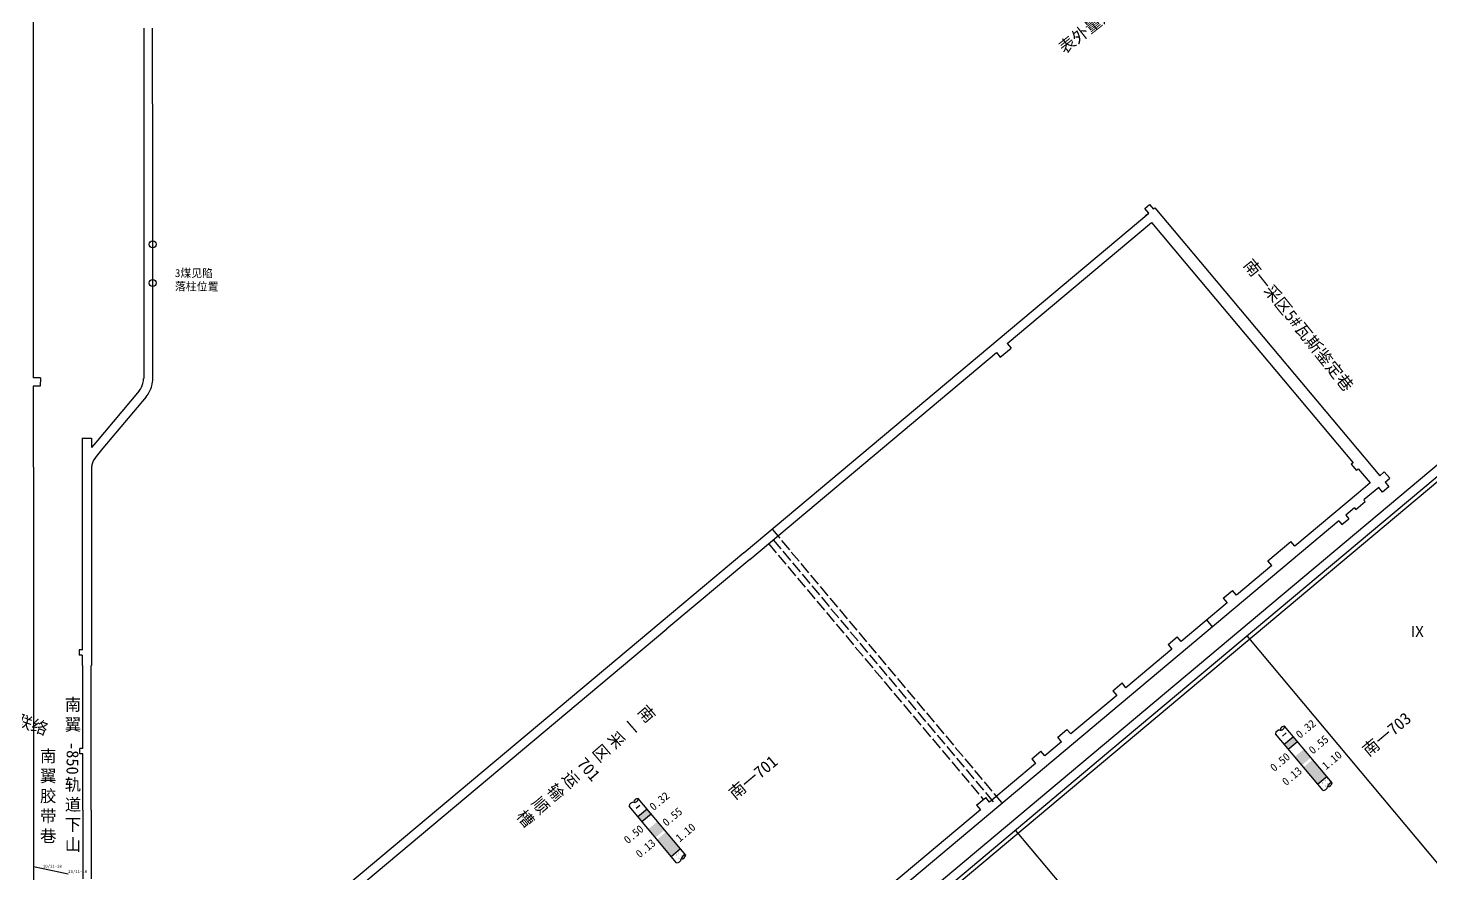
# Model space of a CAD drawing. Header units: millimetres. Extents: x 41513366 to 41522434, y 4590966 to 4600634.
# Drawn here: x 41518625 to 41519326, y 4594506 to 4594929 of the extents above; entities that cross this region are included whole.
import ezdxf

# ---------------------------------------------------------------- set-up
doc = ezdxf.new("R2010")
doc.units = ezdxf.units.MM
doc.linetypes.add('ACAD_ISO02W100', pattern=[15, 12, -3])
doc.linetypes.add('SJHD', pattern=[10, 8, -2])
doc.layers.get('0').update_dxf_attribs({"lineweight": 18})
for name, color, linetype, lineweight in [('12-2煤表外量', 7, 'Continuous', 18), ('2014年工作面月末位置', 150, 'Continuous', 18), ('2016年12煤进尺', 7, 'Continuous', 18), ('7煤工作面小柱状', 6, 'Continuous', 18), ('7煤工作面编号', 7, 'Continuous', 18), ('7煤巷道', 6, 'Continuous', 18), ('7煤巷道名称', 6, 'Continuous', 18), ('岩巷', 30, 'Continuous', 18), ('岩巷巷道名称', 30, 'Continuous', 18)]:
    doc.layers.add(name, color=color, linetype=linetype, lineweight=lineweight)
doc.styles.add('仿宋_GB2312', font='')
doc.styles.add('正体', font='')
doc.styles.add('正等线体', font='simhei.ttf')
doc.styles.get('仿宋_GB2312').set_extended_font_data('宋体')
doc.styles.get('正体').set_extended_font_data('宋体')

msp = doc.modelspace()

# ---------------------------------------------------------------- hatches: boundary and pattern name
at = {"layer": '7煤工作面小柱状', "lineweight": -3, "ltscale": 2}
h = msp.add_hatch(color=6, dxfattribs=at)
h.paths.add_polyline_path([(41519259.1082, 4594572.5667), (41519257.0513, 4594575.018), (41519252.455, 4594571.1613), (41519254.512, 4594568.71)], flags=0)
h.paths.add_polyline_path([(41519265.8575, 4594564.5232), (41519262.3222, 4594568.7365), (41519257.7259, 4594564.8797), (41519261.2612, 4594560.6665)], flags=0)
h.paths.add_polyline_path([(41519266.6931, 4594563.5274), (41519262.0968, 4594559.6706), (41519269.1675, 4594551.2441), (41519273.7638, 4594555.1009)], flags=0)
h = msp.add_hatch(color=6, dxfattribs=at)
h.paths.add_polyline_path([(41518936.1477, 4594536.4486), (41518934.0907, 4594538.8999), (41518929.4945, 4594535.0432), (41518931.5514, 4594532.5919)], flags=0)
h.paths.add_polyline_path([(41518942.8969, 4594528.4051), (41518939.3616, 4594532.6184), (41518934.7653, 4594528.7616), (41518938.3007, 4594524.5484)], flags=0)
h.paths.add_polyline_path([(41518943.7326, 4594527.4093), (41518939.1363, 4594523.5525), (41518946.207, 4594515.126), (41518950.8032, 4594518.9828)], flags=0)

# ---------------------------------------------------------------- linework, layer by layer
at = {"lineweight": -3}
msp.add_circle((41518687.067, 4594821.1258), 1.7814, dxfattribs=at)
at = {"color": 2, "lineweight": -3}
msp.add_circle((41518687.067, 4594801.8066), 1.7814, dxfattribs=at)
at = {"layer": '2014年工作面月末位置', "color": 150, "lineweight": -3, "ltscale": 0.5}
for p, q in [((41519343.008, 4594495.0393), (41519233.9467, 4594625.4455)), ((41519227.4894, 4594398.1077), (41519118.1498, 4594528.2803))]:
    msp.add_line(p, q, dxfattribs=at)
at = {"layer": '2014年工作面月末位置', "color": 150, "lineweight": -3}
msp.add_lwpolyline([(41520222.9218, 4595348.1081), (41519441.0702, 4594692.0559), (41519496.2798, 4594626.2596), (41519056.0359, 4594256.8506), (41518950.834, 4594385.2142), (41520168.4732, 4595406.9954), (41520171.4287, 4595409.4753), (41520222.922, 4595348.1079)], dxfattribs=at)
at = {"layer": '2016年12煤进尺', "color": 30, "lineweight": -3, "ltscale": 2}
for p, q in [((41518627.555, 4594509.9987), (41518632.3126, 4594508.9874)), ((41518632.3127, 4594508.9877), (41518644.788, 4594506.336))]:
    msp.add_line(p, q, dxfattribs=at)
at = {"layer": '7煤工作面小柱状', "lineweight": -3, "ltscale": 2}
for p, q in [((41519251.5883, 4594575.3012), (41519253.39, 4594576.813)), ((41519252.455, 4594571.1613), (41519257.0513, 4594575.018)), ((41519254.512, 4594568.71), (41519259.1082, 4594572.5667)), ((41518928.6278, 4594539.1831), (41518930.4295, 4594540.6949)), ((41518929.4945, 4594535.0432), (41518934.0907, 4594538.8999)), ((41518931.5514, 4594532.5919), (41518936.1477, 4594536.4486))]:
    msp.add_line(p, q, dxfattribs=at)
for points in [[(41519276.4635, 4594551.8835), (41519252.6803, 4594580.2271)], [(41519271.8672, 4594548.0268), (41519248.0841, 4594576.3704)], [(41519252.455, 4594571.1613), (41519257.0513, 4594575.018)], [(41519252.455, 4594571.1613), (41519257.0513, 4594575.018)], [(41518953.5029, 4594515.7654), (41518929.7198, 4594544.109)], [(41518948.9067, 4594511.9087), (41518925.1235, 4594540.2523)], [(41518929.4945, 4594535.0432), (41518934.0907, 4594538.8999)], [(41518929.4945, 4594535.0432), (41518934.0907, 4594538.8999)]]:
    msp.add_lwpolyline(points, dxfattribs=at)
at = {"layer": '7煤工作面小柱状', "lineweight": -3}
for points in [[(41519254.512, 4594568.71), (41519259.1082, 4594572.5667)], [(41518931.5514, 4594532.5919), (41518936.1477, 4594536.4486)]]:
    msp.add_lwpolyline(points, dxfattribs=at)
at = {"layer": '7煤工作面小柱状', "color": 6, "lineweight": -3, "ltscale": 2}
for points in [[(41519254.512, 4594568.71), (41519259.1082, 4594572.5667)], [(41519269.1675, 4594551.2441), (41519273.7638, 4594555.1009)], [(41518931.5514, 4594532.5919), (41518936.1477, 4594536.4486)], [(41518946.207, 4594515.126), (41518950.8032, 4594518.9828)]]:
    msp.add_lwpolyline(points, dxfattribs=at)
at = {"layer": '7煤工作面小柱状', "lineweight": -3, "ltscale": 2}
for centre, radius, start, end in [((41519250.3532, 4594575.9884), 2.301, 87.5060129, 170.4425933), ((41519250.8051, 4594580.1317), 1.8777, 259.2019675, 2.9147652), ((41519252.5858, 4594578.0782), 2.1427, 88.7036147, 174.4013934), ((41518927.8445, 4594544.0135), 1.8777, 259.2019675, 2.9147652), ((41518929.6252, 4594541.9601), 2.1427, 88.7036147, 174.4013936), ((41518927.3926, 4594539.8702), 2.301, 87.5060129, 170.4425934)]:
    msp.add_arc(centre, radius, start, end, dxfattribs=at)
at = {"layer": '7煤工作面小柱状', "color": 6, "lineweight": -3, "ltscale": 2}
for centre, radius, start, end in [((41519271.8227, 4594550.4134), 2.3871, 271.0689597, 348.93104), ((41519276.3269, 4594549.7127), 2.1751, 86.398529, 173.6014712), ((41519274.1703, 4594552.2828), 2.3277, 269.8784802, 350.1215196), ((41518953.3663, 4594513.5946), 2.1751, 86.398529, 173.6014712), ((41518951.2097, 4594516.1647), 2.3277, 269.8784802, 350.1215197), ((41518948.8621, 4594514.2953), 2.3871, 271.0689597, 348.93104)]:
    msp.add_arc(centre, radius, start, end, dxfattribs=at)
at = {"layer": '7煤巷道', "lineweight": -3}
for p, q in [((41518627.355, 4595410.1047), (41518627.355, 4594754.344)), ((41519063.3476, 4594488.1702), (41519512.281, 4594864.87)), ((41519182.8193, 4594839.0691), (41519185.1792, 4594841.0652)), ((41519184.7556, 4594836.7615), (41519182.8193, 4594839.0691)), ((41519185.1792, 4594841.0652), (41519187.1325, 4594838.7559)), ((41519110.6302, 4594764.776), (41519115.993, 4594769.2749)), ((41519114.0649, 4594771.5732), (41519115.993, 4594769.2749)), ((41519108.7021, 4594767.0743), (41519110.6302, 4594764.776)), ((41518630.985, 4594754.344), (41518627.355, 4594754.344)), ((41518630.985, 4594754.344), (41518630.9463, 4594750.144)), ((41518630.9463, 4594750.144), (41518627.355, 4594750.144)), ((41518627.355, 4594750.144), (41518627.355, 4594709.7727)), ((41519269.5186, 4594655.2936), (41519365.9733, 4594736.2287)), ((41519286.9173, 4594711.9315), (41519285.998, 4594711.1602)), ((41519285.998, 4594711.1602), (41519288.5691, 4594708.096)), ((41518627.355, 4594709.7727), (41518627.555, 4594709.7727)), ((41518627.555, 4594709.7727), (41518627.555, 4594559.3414)), ((41519289.4884, 4594708.8673), (41519288.5691, 4594708.096)), ((41519302.4939, 4594707.3695), (41519300.1957, 4594705.4411)), ((41519305.1936, 4594704.1521), (41519302.4939, 4594707.3695)), ((41519302.8954, 4594702.2237), (41519305.1936, 4594704.1521)), ((41519301.6064, 4594697.2259), (41519299.678, 4594699.5241)), ((41519304.8238, 4594699.9256), (41519301.6064, 4594697.2259)), ((41519302.8954, 4594702.2237), (41519304.8238, 4594699.9256)), ((41519288.256, 4594688.6346), (41519292.8523, 4594692.4913)), ((41519292.2095, 4594693.2573), (41519292.8523, 4594692.4913)), ((41519281.2428, 4594681.0528), (41519284.69, 4594683.9454)), ((41519283.2116, 4594685.7073), (41519284.69, 4594683.9454)), ((41519287.6132, 4594689.4006), (41519288.256, 4594688.6346)), ((41519279.7644, 4594682.8148), (41519281.2428, 4594681.0528)), ((41519244.3015, 4594662.8488), (41519255.7923, 4594672.4906)), ((41519257.7206, 4594670.1924), (41519255.7923, 4594672.4906)), ((41518941.1552, 4594632.3588), (41518982.5221, 4594667.0693)), ((41518985.4146, 4594663.6221), (41518944.0477, 4594628.9115)), ((41519246.2299, 4594660.5507), (41519244.3015, 4594662.8488)), ((41519166.8577, 4594569.1509), (41519269.5184, 4594655.2937)), ((41519222.0057, 4594644.2393), (41519226.602, 4594648.096)), ((41519228.5789, 4594645.74), (41519226.602, 4594648.096)), ((41519222.0057, 4594644.2393), (41519223.9826, 4594641.8833)), ((41519194.4281, 4594621.0993), (41519199.0244, 4594624.956)), ((41519194.4281, 4594621.0993), (41519196.405, 4594618.7433)), ((41519201.0013, 4594622.5999), (41519199.0244, 4594624.956)), ((41519166.8504, 4594597.9591), (41519171.4467, 4594601.8158)), ((41519173.4236, 4594599.4598), (41519171.4467, 4594601.8158)), ((41519166.8504, 4594597.9591), (41519168.8273, 4594595.6031)), ((41519139.3212, 4594574.7611), (41519143.9175, 4594578.6178)), ((41519145.8459, 4594576.3197), (41519143.9175, 4594578.6178)), ((41519141.2496, 4594572.463), (41519139.3212, 4594574.7611)), ((41519066.2402, 4594484.7228), (41519166.8577, 4594569.1509)), ((41519126.2984, 4594563.8338), (41519130.8947, 4594567.6905)), ((41519132.823, 4594565.3924), (41519130.8947, 4594567.6905)), ((41519126.2984, 4594563.8338), (41519128.2268, 4594561.5357)), ((41519098.7207, 4594540.6937), (41519103.317, 4594544.5504)), ((41519105.2453, 4594542.2523), (41519103.317, 4594544.5504)), ((41519098.7207, 4594540.6937), (41519100.649, 4594538.3956))]:
    msp.add_line(p, q, dxfattribs=at)
at = {"layer": '7煤巷道', "color": 2, "lineweight": -3}
msp.add_line((41518630.985, 4594754.344), (41518630.9463, 4594750.144), dxfattribs=at)
at = {"layer": '7煤巷道', "lineweight": -3}
for points in [[(41519187.1325, 4594838.7559), (41519187.8367, 4594839.3468)], [(41519187.8367, 4594839.3468), (41519207.1159, 4594816.3706)], [(41518982.573, 4594667.0086), (41519184.7556, 4594836.7615)], [(41519114.0658, 4594771.5721), (41519186.133, 4594832.0429)], [(41519183.2405, 4594835.4901), (41519184.7556, 4594836.7615)], [(41519186.133, 4594832.0429), (41519202.5196, 4594812.5139)], [(41519207.1159, 4594816.3706), (41519300.1957, 4594705.4411)], [(41519202.5196, 4594812.5139), (41519286.9173, 4594711.9315)], [(41518985.4146, 4594663.6221), (41519108.7035, 4594767.0726)], [(41519289.4884, 4594708.8673), (41519295.4066, 4594701.8143)], [(41519295.4066, 4594701.8143), (41519289.6097, 4594696.9502)], [(41519299.678, 4594699.5241), (41519292.5022, 4594693.5029)], [(41519289.6097, 4594696.9502), (41519257.7206, 4594670.1924)], [(41519292.5022, 4594693.5029), (41519292.2095, 4594693.2573)], [(41519287.6132, 4594689.4006), (41519283.2116, 4594685.7073)], [(41519279.7644, 4594682.8148), (41518933.7536, 4594392.4813)], [(41519246.2299, 4594660.5507), (41519228.5789, 4594645.74)], [(41519223.9826, 4594641.8833), (41519201.0013, 4594622.5999)], [(41518779.4519, 4594496.6751), (41518941.197, 4594632.3089)], [(41518782.3444, 4594493.2278), (41518944.0477, 4594628.9115)], [(41519196.405, 4594618.7433), (41519173.4236, 4594599.4598)], [(41519168.8273, 4594595.6031), (41519145.8459, 4594576.3197)], [(41519141.2496, 4594572.463), (41519132.823, 4594565.3924)], [(41518627.555, 4594559.3414), (41518627.555, 4594522.075), (41518627.555, 4594518.428)], [(41519128.2268, 4594561.5357), (41519105.2453, 4594542.2523)], [(41519100.649, 4594538.3956), (41519038.882, 4594486.5676)], [(41518627.555, 4594518.428), (41518627.555, 4594498.9583)]]:
    msp.add_lwpolyline(points, dxfattribs=at)
at = {"layer": '岩巷', "lineweight": -3}
for p, q in [((41518682.667, 4594929.263), (41518682.667, 4594913.363)), ((41518687.067, 4594913.363), (41518687.067, 4594929.263)), ((41518682.667, 4594913.363), (41518682.667, 4594891.363)), ((41518687.067, 4594891.363), (41518687.067, 4594913.363)), ((41518682.667, 4594891.363), (41518682.667, 4594882.411)), ((41518687.067, 4594891.363), (41518687.067, 4594882.411)), ((41518682.667, 4594882.411), (41518682.667, 4594877.411)), ((41518687.067, 4594882.411), (41518687.067, 4594877.411)), ((41518682.667, 4594877.411), (41518682.667, 4594870.811)), ((41518687.067, 4594877.411), (41518687.067, 4594870.811)), ((41518682.667, 4594870.811), (41518682.667, 4594865.4081)), ((41518682.667, 4594865.4081), (41518682.667, 4594754.111)), ((41518687.067, 4594870.811), (41518687.067, 4594865.4081)), ((41518687.067, 4594865.4081), (41518687.067, 4594754.111)), ((41518680.298, 4594747.8764), (41518658.6868, 4594722.1178)), ((41518683.8219, 4594744.9197), (41518662.2108, 4594719.1612))]:
    msp.add_line(p, q, dxfattribs=at)
at = {"layer": '岩巷', "color": 6, "linetype": 'ByBlock', "lineweight": -3, "ltscale": 0.5}
msp.add_line((41519216.6635, 4594629.8676), (41519213.7709, 4594633.3148), dxfattribs=at)
at = {"layer": '岩巷', "lineweight": -3}
for points in [[(41518682.667, 4594754.111), (41518682.567, 4594754.111)], [(41518687.067, 4594754.111), (41518687.167, 4594754.111)], [(41518651.931, 4594724.247), (41518651.931, 4594706.2291)], [(41518651.931, 4594724.247), (41518656.531, 4594724.247)], [(41518656.531, 4594724.247), (41518656.531, 4594719.5488)], [(41518658.6866, 4594722.118), (41518656.531, 4594719.5488)], [(41518662.2106, 4594719.1614), (41518658.8011, 4594715.0977)], [(41518656.9071, 4594711.4179), (41518656.7485, 4594710.9454)], [(41518658.8011, 4594715.0977), (41518657.3875, 4594712.8494), (41518656.9071, 4594711.4179)], [(41518651.931, 4594708.864), (41518651.931, 4594618.1988)], [(41518656.531, 4594708.864), (41518656.531, 4594610.5531)], [(41518650.431, 4594618.343), (41518650.431, 4594615.743)], [(41518651.931, 4594618.343), (41518650.431, 4594618.343)], [(41518651.931, 4594615.743), (41518650.431, 4594615.743)], [(41518651.931, 4594615.743), (41518651.931, 4594610.5531)], [(41518651.931, 4594610.5531), (41518652.131, 4594610.5531)], [(41518652.131, 4594569.014), (41518652.131, 4594610.5531)], [(41518656.331, 4594610.5531), (41518656.531, 4594610.554)], [(41518656.331, 4594538.197), (41518656.331, 4594610.5531)], [(41518650.731, 4594566.314), (41518650.731, 4594569.014)], [(41518652.131, 4594569.014), (41518650.731, 4594569.014)], [(41518652.131, 4594566.314), (41518650.731, 4594566.314)], [(41518652.131, 4594538.197), (41518652.131, 4594566.314)], [(41518652.131, 4594538.197), (41518652.131, 4594526.4631)], [(41518656.331, 4594538.197), (41518656.331, 4594526.4631)], [(41518652.131, 4594526.4631), (41518652.131, 4594513.6631)], [(41518656.331, 4594526.4631), (41518656.331, 4594513.6631)], [(41518652.131, 4594513.6631), (41518652.131, 4594503.921)], [(41518656.331, 4594513.6631), (41518656.331, 4594503.921)]]:
    msp.add_lwpolyline(points, dxfattribs=at)
at = {"layer": '岩巷', "color": 2, "linetype": 'ACAD_ISO02W100', "lineweight": -3, "ltscale": 0.5}
for points in [[(41518996.543, 4594678.7378), (41519111.5315, 4594541.699)], [(41518994.7918, 4594671.4904), (41519102.1372, 4594543.5604)], [(41518997.09, 4594673.4188), (41519107.81, 4594541.467)]]:
    msp.add_lwpolyline(points, dxfattribs=at)
at = {"layer": '岩巷', "lineweight": -3}
for centre, radius, start, end in [((41518672.867, 4594754.111), 9.7, 345.0110323, 0), ((41518672.867, 4594754.111), 14.3, 345.0110323, 0), ((41518672.867, 4594754.111), 9.7, 320.0030831, 345.0110323), ((41518672.867, 4594754.111), 14.3, 320.0030831, 345.0110323), ((41518666.8328, 4594708.8395), 10.3018, 174.1024233, 179.8640054), ((41518666.8328, 4594708.8395), 10.3018, 168.2045621, 174.1024233)]:
    msp.add_arc(centre, radius, start, end, dxfattribs=at)

# ---------------------------------------------------------------- texts
at = {"color": 2, "lineweight": -3, "insert": (41518698.2312, 4594808.7789), "char_height": 4, "width": 23.586603, "attachment_point": 1, "rotation": 359.6302308, "style": '正等线体'}
msp.add_mtext('3煤见陷落柱位置', dxfattribs=at)
at = {"layer": '12-2煤表外量', "color": 1, "linetype": 'Continuous', "lineweight": -3, "ltscale": 2.5, "insert": (41519138.9736, 4594920.7493), "char_height": 6, "width": 126.615075, "attachment_point": 1, "rotation": 38.2129219, "style": '仿宋_GB2312'}
msp.add_mtext('{\\C256;表外量边界}', dxfattribs=at)
at = {"layer": '2014年工作面月末位置', "color": 150, "lineweight": -3, "insert": (41519315.2933, 4594630.2741), "char_height": 5, "width": 172.213633, "attachment_point": 1, "style": '正体'}
msp.add_mtext('{\\H1.083x;Ⅸ}', dxfattribs=at)
at = {"layer": '7煤工作面小柱状', "lineweight": -3, "ltscale": 2, "char_height": 4, "attachment_point": 1, "rotation": 40, "style": '正等线体'}
for s, insert, width in [('0.32', (41519257.7648, 4594576.919), 15.345433), ('0.55', (41519264.2129, 4594569.0621), 15.345433), ('0.50', (41519244.9288, 4594560.3224), 11.05618), ('1.10', (41519270.8197, 4594561.2495), 15.345433), ('0.13', (41519250.8646, 4594553.3021), 11.033708), ('0.32', (41518934.8042, 4594540.8008), 15.345433), ('0.55', (41518941.2524, 4594532.944), 15.345433), ('0.50', (41518921.9682, 4594524.2043), 11.05618), ('1.10', (41518947.8591, 4594525.1314), 15.345433), ('0.13', (41518927.904, 4594517.184), 11.033708)]:
    msp.add_mtext(s, dxfattribs=dict(at, insert=insert, width=width))
at = {"layer": '7煤工作面小柱状', "color": 6, "lineweight": -3, "ltscale": 2, "char_height": 2, "width": 26.131101, "attachment_point": 1, "rotation": 40, "style": '正等线体'}
for insert in [(41519269.9364, 4594552.7947), (41519271.222, 4594551.2626), (41518946.9758, 4594516.6766), (41518948.2614, 4594515.1445)]:
    msp.add_mtext('...', dxfattribs=dict(at, insert=insert))
at = {"layer": '7煤工作面编号', "color": 6, "linetype": 'SJHD', "lineweight": -3, "char_height": 6, "width": 234.47629, "attachment_point": 8, "rotation": 40, "style": '正等线体'}
for s, insert in [('{\\fSimSun|b0|i0|c134|p49;南一703}', (41519305.9924, 4594573.3951)), ('{\\fSimSun|b0|i0|c134|p49;南一701}', (41518989.4238, 4594551.8628))]:
    msp.add_mtext(s, dxfattribs=dict(at, insert=insert))
at = {"layer": '7煤巷道名称', "color": 6, "lineweight": -3, "char_height": 6, "attachment_point": 1, "style": '仿宋_GB2312'}
for s, insert, width, rotation in [('南一采区5#瓦斯鉴定巷', (41519236.4532, 4594814.5491), 96.524158, 308.71905), ('南翼胶带巷回风联络道', (41518565.9055, 4594605.5352), 75.307682, 340.7178431)]:
    msp.add_mtext(s, dxfattribs=dict(at, insert=insert, width=width, rotation=rotation))
at = {"layer": '7煤巷道名称', "lineweight": -3, "insert": (41518933.5404, 4594591.4413), "char_height": 6, "width": 183.571457, "attachment_point": 1, "rotation": 310.8195352, "style": '仿宋_GB2312'}
msp.add_mtext('南\\P一\\P采\\P区\\P701\\P运\\P输\\P顺\\P槽', dxfattribs=at)
at = {"layer": '7煤巷道名称', "color": 6, "lineweight": -3, "insert": (41518630.8046, 4594568.3273), "char_height": 6, "width": 11.653473, "attachment_point": 1, "style": '仿宋_GB2312'}
msp.add_mtext('南翼胶带巷', dxfattribs=at)
at = {"layer": '岩巷', "color": 30, "lineweight": -3, "char_height": 1.5, "width": 13.991765, "attachment_point": 1, "style": '仿宋_GB2312'}
for s, insert in [('10/11-18', (41518632.2532, 4594510.9565)), ('20/11-18', (41518644.8866, 4594508.2779))]:
    msp.add_mtext(s, dxfattribs=dict(at, insert=insert))
at = {"layer": '岩巷巷道名称', "linetype": 'Continuous', "lineweight": -3, "insert": (41518643.1438, 4594594.0324), "char_height": 6, "width": 8.359551, "attachment_point": 1, "style": '正等线体'}
msp.add_mtext('南    \\P翼\\P\\P   \\P轨    \\P道    \\P下      山', dxfattribs=at)
at = {"layer": '岩巷巷道名称', "linetype": 'Continuous', "lineweight": -3, "insert": (41518660.1868, 4594572.1448), "char_height": 6, "width": 50.058, "attachment_point": 1, "rotation": 269.4134967, "style": '正等线体'}
msp.add_mtext('    \\P-850', dxfattribs=at)

doc.saveas('drawing.dxf')
